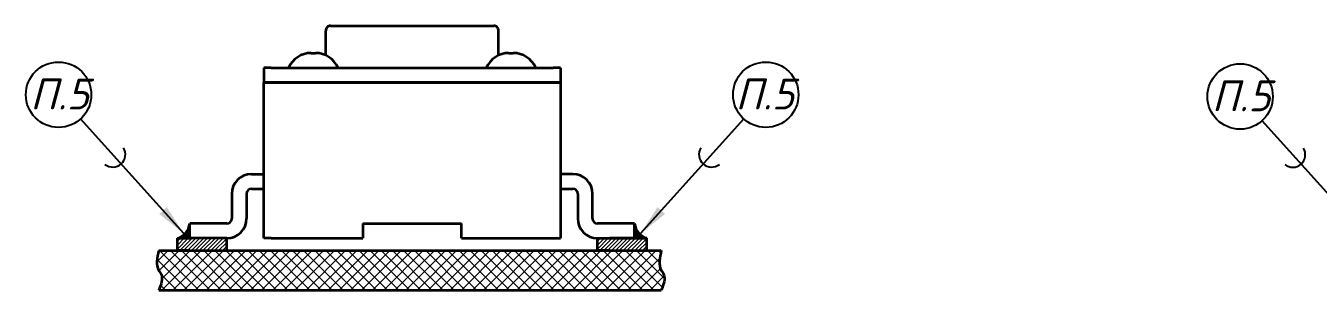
# Model space of a CAD drawing. Header units: inches. Extents: x -14 to 5184, y -66 to 1689.
# Drawn here: x 2815.7 to 2920.3, y 1033 to 1054.4 of the extents above; entities that cross this region are included whole.
import ezdxf

# ---------------------------------------------------------------- set-up
doc = ezdxf.new("R2010")
doc.units = ezdxf.units.IN
doc.header["$MEASUREMENT"] = 0
doc.layers.add('Текст', color=7, linetype='Continuous', lineweight=15)
doc.styles.add('GOST-3.5', font='ISOCPEUR.TTF', dxfattribs={"width": 0.8, "oblique": 15, "height": 3.5})
doc.styles.add('GOSTcomon', font='ISOCPEUI.TTF')
doc.dimstyles.new('Copy of GOST-Angular', dxfattribs={"dimtxt": 5, "dimasz": 2.5, "dimexe": 1, "dimexo": 0, "dimgap": 1.5, "dimtad": 1, "dimtoh": 1, "dimdec": 1, "dimzin": 0, "dimdsep": 46, "dimtxsty": 'GOST-3.5', "dimcen": -3, "dimdle": 1.25, "dimadec": 0, "dimazin": 0, "dimtfac": 0.75, "dimtdec": 1, "dimtmove": 0, "dimatfit": 3, "dimfxl": 1, "dimtvp": 1.5, "dimtolj": 1, "dimtzin": 0, "dimarcsym": 0})

msp = doc.modelspace()

# ---------------------------------------------------------------- hatches: boundary and pattern name
at = {"lineweight": 9, "transparency": 33554607}
h = msp.add_hatch(color=0, dxfattribs=at)
h.dxf.hatch_style = 1
edge = h.paths.add_edge_path()
edge.add_arc((2827.526003248756, 1038.561223779514), 1.412849002514462, 286.6350098442953, 353.7538450150266)
edge.add_line((2828.930465073567, 1038.407505574492), (2828.930465021112, 1037.207505574492))
edge.add_line((2828.930465021112, 1037.207505574492), (2827.930465021112, 1037.207505574492))
h = msp.add_hatch(color=0, dxfattribs=at)
h.dxf.hatch_style = 1
edge = h.paths.add_edge_path()
edge.add_arc((2866.334926793469, 1038.561223779514), 1.412849002514462, 186.2461549849733, 253.3649901557047, ccw=False)
edge.add_line((2864.930464968658, 1038.407505574492), (2864.930465021112, 1037.207505574492))
edge.add_line((2864.930465021112, 1037.207505574492), (2865.930465021113, 1037.207505574492))
h = msp.add_hatch(dxfattribs=at)
h.set_pattern_fill('ANSI31', color=0, scale=0.07)
h.set_pattern_definition([(45, (-933.209680297788, -1221.778666260147), (-0.1571544821187102, 0.1571544821187102), [])])
h.paths.add_polyline_path([(2827.930465021112, 1037.207505574492), (2828.930465021112, 1037.207505574492), (2831.930465021112, 1037.207505574492), (2831.930465021112, 1036.207505574492), (2828.930465021112, 1036.207505574492), (2827.930465021112, 1036.207505574492)])
h = msp.add_hatch(dxfattribs=at)
h.set_pattern_fill('ANSI31', color=0, scale=0.07)
h.set_pattern_definition([(45, (-899.209680297788, -1221.778666260147), (-0.1571544821187102, 0.1571544821187102), [])])
h.paths.add_polyline_path([(2861.930465021112, 1037.207505574492), (2862.930465021112, 1037.207505574492), (2865.930465021112, 1037.207505574492), (2865.930465021112, 1036.207505574492), (2862.930465021112, 1036.207505574492), (2861.930465021112, 1036.207505574492)])
h = msp.add_hatch(dxfattribs=at)
h.set_pattern_fill('ANSI37', color=0, scale=0.2)
h.set_pattern_definition([(45, (-933.209680297788, -1221.778666260147), (-0.4490128060534576, 0.4490128060534577), []), (135, (-933.209680297788, -1221.778666260147), (-0.4490128060534577, -0.4490128060534576), [])])
edge = h.paths.add_edge_path()
edge.add_line((2826.422768549034, 1036.207505574492), (2867.093008841468, 1036.207505574492))
edge.add_spline(control_points=[(2867.093008841468, 1036.207505574492), (2866.961294097889, 1035.63784791613), (2866.80101281762, 1034.944641853418), (2867.513374892945, 1034.052885339733), (2867.278735314008, 1033.469376117037), (2867.093008841468, 1033.007505574492)], knot_values=[0, 0, 0, 0, 1.599999999999909, 1.947010953082933, 3.264635716606494, 3.264635716606494, 3.264635716606494, 3.264635716606494], degree=3, periodic=0)
edge.add_line((2867.093008841468, 1033.007505574492), (2826.422768549034, 1033.007505574492))
edge.add_spline(control_points=[(2826.422768549034, 1033.007505574492), (2826.608495021575, 1033.469376117037), (2826.843134600514, 1034.052885339734), (2826.130772525183, 1034.944641853418), (2826.291053805454, 1035.63784791613), (2826.422768549034, 1036.207505574492)], knot_values=[0, 0, 0, 0, 1.317624763523561, 1.664635716606585, 3.264635716606494, 3.264635716606494, 3.264635716606494, 3.264635716606494], degree=3, periodic=0)

# ---------------------------------------------------------------- linework, layer by layer
at = {"lineweight": 35, "transparency": 33554607}
for p, q in [((2840.330465021112, 1054.407505574492), (2853.530465021113, 1054.407505574492)), ((2839.930465021112, 1052.025763134895), (2839.930465021112, 1054.007505574491)), ((2853.930465021112, 1052.025763134895), (2853.930465021112, 1054.007505574491)), ((2838.763495299098, 1052.207505574492), (2839.09743474313, 1052.207505574492)), ((2854.763495299098, 1052.207505574492), (2855.09743474313, 1052.207505574492)), ((2835.530465021113, 1051.007505574491), (2834.930465021112, 1051.007505574491)), ((2834.930465021112, 1051.007505574491), (2834.930465021112, 1049.807505574492)), ((2835.530465021113, 1051.007505574491), (2858.330465021112, 1051.007505574491)), ((2858.930465021112, 1051.007505574491), (2858.330465021112, 1051.007505574491)), ((2858.930465021112, 1051.007505574491), (2858.930465021112, 1049.807505574492)), ((2834.930465021112, 1049.807505574492), (2835.530465021113, 1049.807505574492)), ((2834.930465021112, 1037.207505574492), (2834.930465021112, 1049.807505574492)), ((2835.530465021113, 1049.807505574492), (2834.930465021112, 1049.807505574492)), ((2858.330465021112, 1049.807505574492), (2835.530465021113, 1049.807505574492)), ((2835.530465021113, 1049.807505574492), (2858.330465021112, 1049.807505574492)), ((2858.330465021112, 1049.807505574492), (2858.930465021112, 1049.807505574492)), ((2858.930465021112, 1049.807505574492), (2858.330465021112, 1049.807505574492)), ((2858.930465021112, 1049.807505574492), (2858.930465021112, 1037.207505574492)), ((2833.930465021112, 1042.407505574492), (2834.930465021112, 1042.407505574492)), ((2859.930465021112, 1042.407505574492), (2858.930465021112, 1042.407505574492)), ((2832.330465021112, 1040.807505574492), (2832.330465021112, 1038.807505574492)), ((2833.530465021113, 1040.807505574492), (2833.530465021113, 1038.807505574492)), ((2833.930465021112, 1041.207505574491), (2834.930465021112, 1041.207505574491)), ((2858.930465021112, 1041.207505574491), (2859.930465021112, 1041.207505574491)), ((2860.330465021112, 1040.807505574492), (2860.330465021112, 1038.807505574492)), ((2861.530465021113, 1038.807505574492), (2861.530465021113, 1040.807505574492)), ((2831.930465021112, 1038.407505574492), (2828.930465021112, 1038.407505574492)), ((2828.930465021112, 1037.207505574492), (2828.930465021112, 1038.407505574492)), ((2842.930465021112, 1038.407505574492), (2842.930465021112, 1037.207505574492)), ((2842.930465021112, 1038.407505574492), (2850.930465021112, 1038.407505574492)), ((2850.930465021112, 1037.207505574492), (2850.930465021112, 1038.407505574492)), ((2864.930465021112, 1038.407505574492), (2861.930465021112, 1038.407505574492)), ((2864.930465021112, 1037.207505574492), (2864.930465021112, 1038.407505574492)), ((2864.930464968658, 1038.407506060849), (2864.930465021112, 1037.207505574492)), ((2864.930465021112, 1037.707505574492), (2864.930465021112, 1037.207505574492)), ((2864.930465021112, 1037.707505574492), (2864.930465021112, 1037.207505574492)), ((2831.930465021112, 1037.207505574492), (2828.930465021112, 1037.207505574492)), ((2835.530465021113, 1037.207505574492), (2834.930465021112, 1037.207505574492)), ((2835.530465021113, 1037.207505574492), (2842.930465021112, 1037.207505574492)), ((2850.930465021112, 1037.207505574492), (2858.330465021112, 1037.207505574492)), ((2858.330465021112, 1037.207505574492), (2858.930465021112, 1037.207505574492)), ((2861.930465021112, 1037.207505574492), (2864.930465021112, 1037.207505574492)), ((2865.930465021112, 1037.207505574492), (2862.930465021112, 1037.207505574492))]:
    msp.add_line(p, q, dxfattribs=at)
at = {"color": 0, "lineweight": 35, "transparency": 33554607}
for p, q in [((2864.930465021112, 1037.207505574492), (2864.930465021113, 1037.707505574492)), ((2827.930465021112, 1036.207505574492), (2827.930465021112, 1037.207505574492)), ((2827.930465021112, 1037.207505574492), (2828.930465021112, 1037.207505574492)), ((2831.930465021112, 1037.207505574492), (2828.930465021112, 1037.207505574492)), ((2831.930465021112, 1036.207505574492), (2831.930465021112, 1037.207505574492)), ((2861.930465021112, 1036.207505574492), (2861.930465021112, 1037.207505574492)), ((2861.930465021112, 1037.207505574492), (2862.930465021112, 1037.207505574492)), ((2865.930465021112, 1037.207505574492), (2862.930465021112, 1037.207505574492)), ((2864.930465021112, 1037.207505574492), (2865.930465021112, 1037.207505574492)), ((2864.930465021112, 1037.207505574492), (2865.930465021112, 1037.207505574492)), ((2864.930465021112, 1037.207505574492), (2865.930465021112, 1037.207505574492)), ((2865.930465021112, 1037.207505574492), (2864.930465021112, 1037.207505574492)), ((2865.842977596519, 1037.207505574492), (2864.930465021112, 1037.207505574492)), ((2864.930465021112, 1037.207505574492), (2864.930465021112, 1037.207505574492)), ((2865.930465021112, 1036.207505574492), (2865.930465021112, 1037.207505574492)), ((2826.422768549034, 1036.207505574492), (2867.093008841468, 1036.207505574492)), ((2828.930465021112, 1036.207505574492), (2827.930465021112, 1036.207505574492)), ((2828.930465021112, 1036.207505574492), (2831.930465021112, 1036.207505574492)), ((2862.930465021112, 1036.207505574492), (2861.930465021112, 1036.207505574492)), ((2862.930465021112, 1036.207505574492), (2865.930465021112, 1036.207505574492)), ((2826.422768549034, 1033.007505574492), (2867.093008841468, 1033.007505574492))]:
    msp.add_line(p, q, dxfattribs=at)
at = {"lineweight": 25, "ltscale": 2, "transparency": 33554607}
for centre in [(2818.312368440369, 1048.831025973645, 0.3435141723933475), (2875.548561601856, 1048.831025973645, 0.3435141723933475), (2913.936998810056, 1048.686656419412, 0.3435141723933475)]:
    msp.add_circle(centre, 2.646790835668071, dxfattribs=at)
at = {"lineweight": 35, "transparency": 33554607}
for centre, radius, start, end in [((2840.330465021108, 1054.007505574493), 0.3999999999959797, 89.9999999994789, 180), ((2853.530465021116, 1054.007505574492), 0.3999999999959797, 0, 90.00000000057324), ((2838.763495299095, 1050.20750557449), 2.000000000000941, 89.99999999989578, 156.4218215217638), ((2839.097434743129, 1050.207505574491), 2.000000000000941, 23.57817847820715, 89.99999999994789), ((2854.763495299095, 1050.20750557449), 2.000000000000952, 89.99999999989578, 156.4218215217638), ((2855.097434743129, 1050.207505574491), 2.000000000000952, 23.57817847820715, 89.99999999994789), ((2833.930465021112, 1040.807505574492), 1.599999999999997, 90, 180), ((2859.930465021112, 1040.807505574492), 1.599999999999997, 0, 90), ((2833.930465021112, 1040.807505574492), 0.4000000000000026, 90, 180), ((2859.930465021112, 1040.807505574492), 0.400000000000002, 0, 90), ((2831.930465021112, 1038.807505574492), 1.600000000000001, 270, 0), ((2831.930465021112, 1038.807505574492), 0.4000000000000004, 270, 0), ((2861.930465021112, 1038.807505574492), 1.600000000000001, 180, 270), ((2861.930465021112, 1038.807505574492), 0.4000000000000023, 180, 270)]:
    msp.add_arc(centre, radius, start, end, dxfattribs=at)
at = {"color": 0, "lineweight": 25, "transparency": 33554607}
for centre, start, end in [((2822.707326492633, 1043.987224732267, 0.3435141723933475), 231.153255366622, 32.35110081344538), ((2871.153603549592, 1043.987224732267, 0.3435141723933475), 147.6488991865836, 308.8467446333505), ((2918.194524889487, 1043.972219869678, 0.3435141723933475), 231.153255366622, 32.35110081344538)]:
    msp.add_arc(centre, 1.01756418875901, start, end, dxfattribs=at)
at = {"color": 0, "lineweight": 35, "transparency": 33554607}
for centre, start, end in [((2827.529096800248, 1038.558645758545), 286.5445207908093, 353.8443370246678), ((2866.331833241976, 1038.558645758545), 186.1556629753323, 253.4554792091907)]:
    msp.add_arc(centre, 1.409495032159525, start, end, dxfattribs=at)
for points in [[(2826.422768549034, 1036.207505574492), (2826.422768549034, 1034.607505574492), (2826.605360106195, 1034.312417579458), (2826.422768549034, 1033.007505574492)], [(2867.093008841468, 1036.207505574492), (2867.093008841468, 1034.607505574492), (2867.275600398629, 1034.312417579458), (2867.093008841468, 1033.007505574492)]]:
    msp.add_spline(points, degree=3, dxfattribs=at)

# ---------------------------------------------------------------- texts
at = {"layer": 'Текст', "transparency": 33554607, "char_height": 2.5, "style": 'GOSTcomon'}
for insert, attachment_point in [((2816.009258541489, 1050.135321385526, 0.3435141723933475), 1), ((2877.851671500736, 1050.135321385526, 0.3435141723933475), 3), ((2911.633888911176, 1049.990951831293, 0.3435141723933475), 1)]:
    msp.add_mtext_dynamic_manual_height_columns('{\\fISOCPEUR|b0|i1|c204|p0;П.5}', width=14.42285187789093, gutter_width=1, heights=[0], dxfattribs=dict(at, insert=insert, attachment_point=attachment_point))

# ---------------------------------------------------------------- leaders
at = {"lineweight": 25, "ltscale": 2, "transparency": 33554607}
for points in [[(2828.441283440371, 1037.597011760067, 0.3435141723933475), (2820.084746814354, 1046.865275066941, 0.3435141723933475)], [(2865.419646601853, 1037.597011760067, 0.3435141723933475), (2873.776183227871, 1046.865275066941, 0.3435141723933475)], [(2924.065913810058, 1037.452642205834, 0.3435141723933475), (2915.709377184041, 1046.720905512708, 0.3435141723933475)]]:
    msp.add_leader(points, dimstyle='Copy of GOST-Angular', override={"dimgap": 1.5, "dimtad": 0}, dxfattribs=at)

doc.saveas('drawing.dxf')
